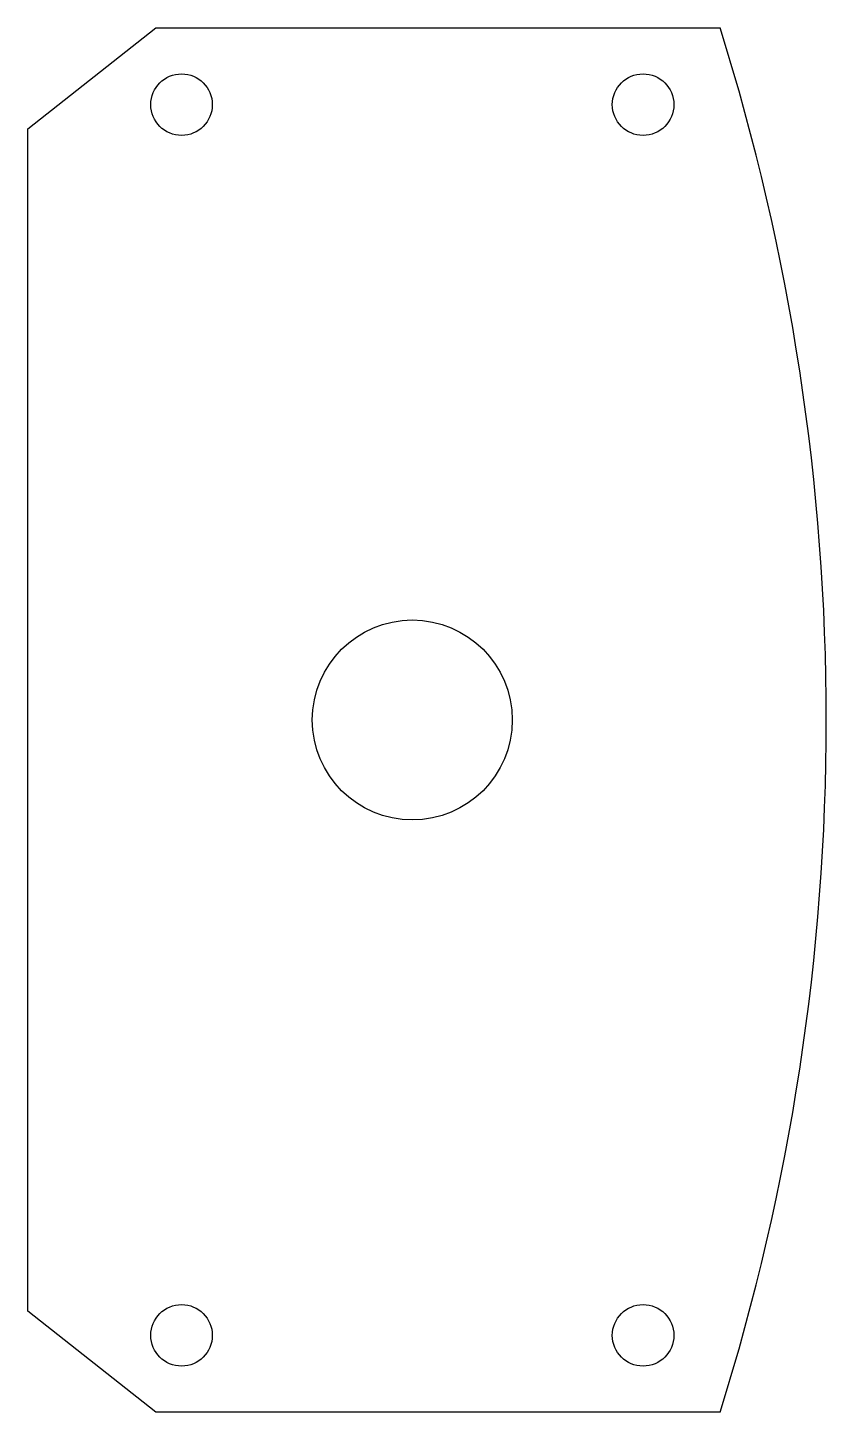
# Model space of a CAD drawing. Header units: millimetres. Extents: x -28.7 to 2.5, y -37.6 to 16.4.
import ezdxf

# ---------------------------------------------------------------- set-up
doc = ezdxf.new("R2010")
doc.units = ezdxf.units.MM

msp = doc.modelspace()

# ---------------------------------------------------------------- linework, layer by layer
at = {"color": 7, "linetype": 'Continuous', "lineweight": 25}
for p, q in [((-28.662, 12.46), (-23.662, 16.402)), ((-23.662, 16.402), (-1.662, 16.402)), ((-28.662, -33.656), (-28.662, 12.46)), ((-23.662, -37.598), (-28.662, -33.656)), ((-1.662, -37.598), (-23.662, -37.598))]:
    msp.add_line(p, q, dxfattribs=at)
for centre, radius in [((-22.662, 13.402), 1.2), ((-4.662, 13.402), 1.2), ((-13.662, -10.598), 3.9), ((-22.662, -34.598), 1.2), ((-4.662, -34.598), 1.2)]:
    msp.add_circle(centre, radius, dxfattribs=at)
msp.add_arc((-87.517, -10.598), 90, 342.5424, 17.4576, dxfattribs=at)

doc.saveas('drawing.dxf')
